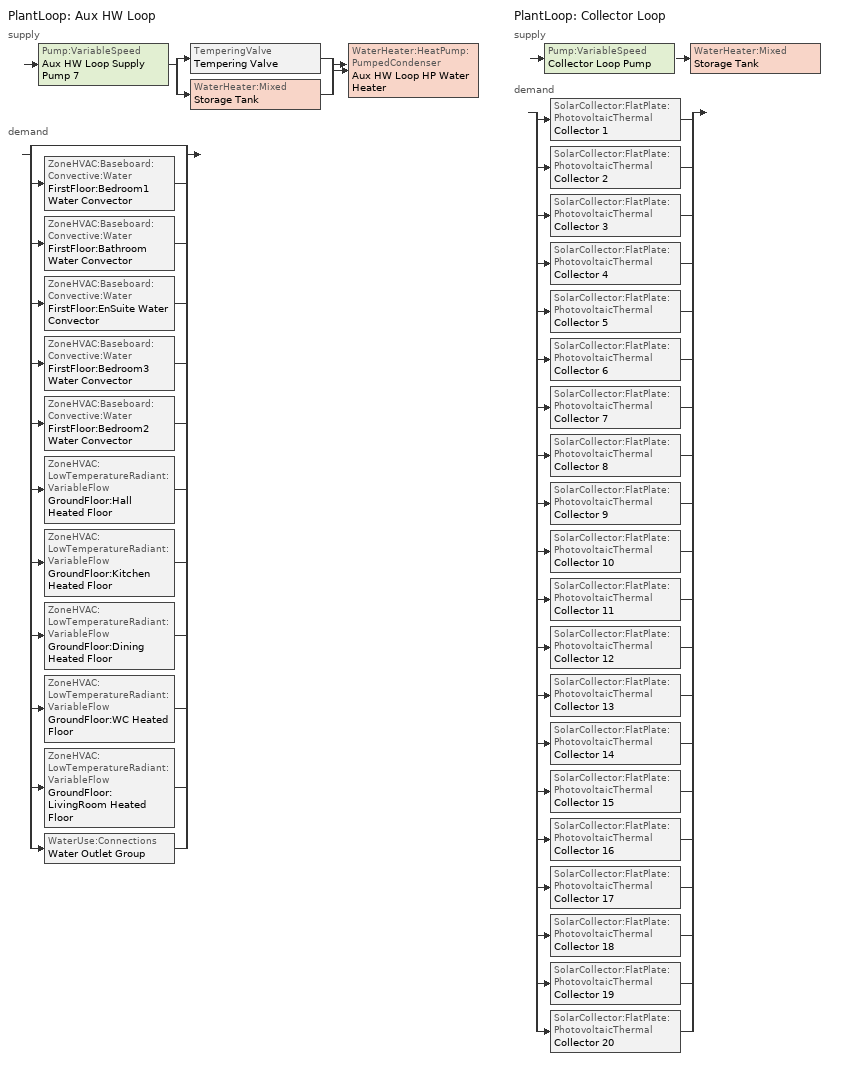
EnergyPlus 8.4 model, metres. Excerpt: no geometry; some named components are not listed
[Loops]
PlantLoop 'Aux HW Loop'
 supply: Pump:VariableSpeed 'Aux HW Loop Supply Pump 7' > split
  | TemperingValve 'Tempering Valve'
  | WaterHeater:Mixed 'Storage Tank'
  join > WaterHeater:HeatPump:PumpedCondenser 'Aux HW Loop HP Water Heater'
 demand: split
  | bypass
  | ZoneHVAC:Baseboard:Convective:Water 'FirstFloor:Bedroom1 Water Convector'
  | ZoneHVAC:Baseboard:Convective:Water 'FirstFloor:Bathroom Water Convector'
  | ZoneHVAC:Baseboard:Convective:Water 'FirstFloor:EnSuite Water Convector'
  | ZoneHVAC:Baseboard:Convective:Water 'FirstFloor:Bedroom3 Water Convector'
  | ZoneHVAC:Baseboard:Convective:Water 'FirstFloor:Bedroom2 Water Convector'
  | ZoneHVAC:LowTemperatureRadiant:VariableFlow 'GroundFloor:Hall Heated Floor'
  | ZoneHVAC:LowTemperatureRadiant:VariableFlow 'GroundFloor:Kitchen Heated Floor'
  | ZoneHVAC:LowTemperatureRadiant:VariableFlow 'GroundFloor:Dining Heated Floor'
  | ZoneHVAC:LowTemperatureRadiant:VariableFlow 'GroundFloor:WC Heated Floor'
  | ZoneHVAC:LowTemperatureRadiant:VariableFlow 'GroundFloor:LivingRoom Heated Floor'
  | WaterUse:Connections 'Water Outlet Group'
PlantLoop 'Collector Loop'
 supply: Pump:VariableSpeed 'Collector Loop Pump' > WaterHeater:Mixed 'Storage Tank'
 demand: split
  | SolarCollector:FlatPlate:PhotovoltaicThermal 'Collector 1'
  | SolarCollector:FlatPlate:PhotovoltaicThermal 'Collector 2'
  | SolarCollector:FlatPlate:PhotovoltaicThermal 'Collector 3'
  | SolarCollector:FlatPlate:PhotovoltaicThermal 'Collector 4'
  | SolarCollector:FlatPlate:PhotovoltaicThermal 'Collector 5'
  | SolarCollector:FlatPlate:PhotovoltaicThermal 'Collector 6'
  | SolarCollector:FlatPlate:PhotovoltaicThermal 'Collector 7'
  | SolarCollector:FlatPlate:PhotovoltaicThermal 'Collector 8'
  | SolarCollector:FlatPlate:PhotovoltaicThermal 'Collector 9'
  | SolarCollector:FlatPlate:PhotovoltaicThermal 'Collector 10'
  | SolarCollector:FlatPlate:PhotovoltaicThermal 'Collector 11'
  | SolarCollector:FlatPlate:PhotovoltaicThermal 'Collector 12'
  | SolarCollector:FlatPlate:PhotovoltaicThermal 'Collector 13'
  | SolarCollector:FlatPlate:PhotovoltaicThermal 'Collector 14'
  | SolarCollector:FlatPlate:PhotovoltaicThermal 'Collector 15'
  | SolarCollector:FlatPlate:PhotovoltaicThermal 'Collector 16'
  | SolarCollector:FlatPlate:PhotovoltaicThermal 'Collector 17'
  | SolarCollector:FlatPlate:PhotovoltaicThermal 'Collector 18'
  | SolarCollector:FlatPlate:PhotovoltaicThermal 'Collector 19'
  | SolarCollector:FlatPlate:PhotovoltaicThermal 'Collector 20'
[WindowProperty:FrameAndDivider]
1: Frame Width {m}=0.04; Frame Outside Projection {m}=0; Frame Inside Projection {m}=0; Frame Conductance {W/m2-K}=9.5; Ratio of Frame-Edge Glass Conductance to Center-Of-Glass Conductance=1; Frame Solar Absorptance=0.5; Frame Visible Absorptance=0.5; Frame Thermal Hemispherical Emissivity=0.9; Divider Type=DividedLite; Divider Width {m}=0.02; Number of Horizontal Dividers=3; Number of Vertical Dividers=2; Divider Outside Projection {m}=0; Divider Inside Projection {m}=0; Divider Conductance {W/m2-K}=9.5; Ratio of Divider-Edge Glass Conductance to Center-Of-Glass Conductance=1; Divider Solar Absorptance=0.5; Divider Visible Absorptance=0.5; Divider Thermal Hemispherical Emissivity=0.9; Outside Reveal Solar Absorptance=0.5; Inside Sill Depth {m}=0; Inside Sill Solar Absorptance=0.5; Inside Reveal Depth {m}=0; Inside Reveal Solar Absorptance=0.5
[DesignSpecification:OutdoorAir] Outdoor Air Method=Sum; Outdoor Air Flow per Zone Floor Area {m3/s-m2}=0; Outdoor Air Flow per Zone {m3/s}=0; Outdoor Air Flow Air Changes per Hour {1/hr}=0; Outdoor Air Flow Rate Fraction Schedule=On 24/7
Name | Outdoor Air Flow per Person {m3/s-person}
FirstFloor:Bedroom1 Design Specification Outdoor Air Object; FirstFloor:Bedroom3 Design Specification Outdoor Air Object; FirstFloor:Bedroom2 Design Specification Outdoor Air Object; GroundFloor:Hall Design Specification Outdoor Air Object; GroundFloor:Dining Design Specification Outdoor Air Object; GroundFloor:LivingRoom Design Specification Outdoor Air Object | 0.01
FirstFloor:Bathroom Design Specification Outdoor Air Object; FirstFloor:EnSuite Design Specification Outdoor Air Object; GroundFloor:Kitchen Design Specification Outdoor Air Object; GroundFloor:WC Design Specification Outdoor Air Object | 0.012
[DesignSpecification:ZoneAirDistribution] Zone Air Distribution Effectiveness in Cooling Mode=1; Zone Air Distribution Effectiveness in Heating Mode=1; Zone Secondary Recirculation Fraction=0
FirstFloor:Bedroom1 Design Specification Zone Air Distribution Object; FirstFloor:Bathroom Design Specification Zone Air Distribution Object; FirstFloor:EnSuite Design Specification Zone Air Distribution Object; FirstFloor:Bedroom3 Design Specification Zone Air Distribution Object; FirstFloor:Bedroom2 Design Specification Zone Air Distribution Object; GroundFloor:Hall Design Specification Zone Air Distribution Object; GroundFloor:Kitchen Design Specification Zone Air Distribution Object; GroundFloor:Dining Design Specification Zone Air Distribution Object; GroundFloor:WC Design Specification Zone Air Distribution Object; GroundFloor:LivingRoom Design Specification Zone Air Distribution Object
[Sizing:Zone] Zone Cooling Design Supply Air Temperature Input Method=SupplyAirTemperature; Zone Cooling Design Supply Air Temperature {C}=14; Zone Cooling Design Supply Air Temperature Difference {deltaC}=5; Zone Heating Design Supply Air Temperature Input Method=SupplyAirTemperature; Zone Heating Design Supply Air Temperature {C}=50; Zone Heating Design Supply Air Temperature Difference {deltaC}=15; Zone Cooling Design Supply Air Humidity Ratio {kgWater/kgDryAir}=0.009; Zone Heating Design Supply Air Humidity Ratio {kgWater/kgDryAir}=0.004; Zone Heating Sizing Factor=1.2; Zone Cooling Sizing Factor=1.15; Cooling Design Air Flow Method=DesignDay; Cooling Design Air Flow Rate {m3/s}=0; Cooling Minimum Air Flow per Zone Floor Area {m3/s-m2}=0.00076; Cooling Minimum Air Flow {m3/s}=0; Cooling Minimum Air Flow Fraction=0; Heating Design Air Flow Method=DesignDay; Heating Design Air Flow Rate {m3/s}=0; Heating Maximum Air Flow per Zone Floor Area {m3/s-m2}=0.00203; Heating Maximum Air Flow {m3/s}=0.14158; Heating Maximum Air Flow Fraction=0.3
Name | Design Specification Outdoor Air Object | Design Specification Zone Air Distribution Object
FirstFloor:Bedroom1 | FirstFloor:Bedroom1 Design Specification Outdoor Air Object | FirstFloor:Bedroom1 Design Specification Zone Air Distribution Object
FirstFloor:Bathroom | FirstFloor:Bathroom Design Specification Outdoor Air Object | FirstFloor:Bathroom Design Specification Zone Air Distribution Object
FirstFloor:EnSuite | FirstFloor:EnSuite Design Specification Outdoor Air Object | FirstFloor:EnSuite Design Specification Zone Air Distribution Object
FirstFloor:Bedroom3 | FirstFloor:Bedroom3 Design Specification Outdoor Air Object | FirstFloor:Bedroom3 Design Specification Zone Air Distribution Object
FirstFloor:Bedroom2 | FirstFloor:Bedroom2 Design Specification Outdoor Air Object | FirstFloor:Bedroom2 Design Specification Zone Air Distribution Object
GroundFloor:Hall | GroundFloor:Hall Design Specification Outdoor Air Object | GroundFloor:Hall Design Specification Zone Air Distribution Object
GroundFloor:Kitchen | GroundFloor:Kitchen Design Specification Outdoor Air Object | GroundFloor:Kitchen Design Specification Zone Air Distribution Object
GroundFloor:Dining | GroundFloor:Dining Design Specification Outdoor Air Object | GroundFloor:Dining Design Specification Zone Air Distribution Object
GroundFloor:WC | GroundFloor:WC Design Specification Outdoor Air Object | GroundFloor:WC Design Specification Zone Air Distribution Object
GroundFloor:LivingRoom | GroundFloor:LivingRoom Design Specification Outdoor Air Object | GroundFloor:LivingRoom Design Specification Zone Air Distribution Object
[Sizing:Plant]
Name | Loop Type | Design Loop Exit Temperature {C} | Loop Design Temperature Difference {deltaC}
Aux HW Loop | Heating | 80 | 5
Collector Loop | HEATING | 82 | 11
[ZoneControl:Thermostat] Control Type Schedule=Control type schedule: Always 4
Name | Zone or ZoneList | Control 1
FirstFloor:Bedroom1 Thermostat | FirstFloor:Bedroom1 | FirstFloor:Bedroom1 Dual SP
FirstFloor:Bathroom Thermostat | FirstFloor:Bathroom | FirstFloor:Bathroom Dual SP
FirstFloor:EnSuite Thermostat | FirstFloor:EnSuite | FirstFloor:EnSuite Dual SP
FirstFloor:Bedroom3 Thermostat | FirstFloor:Bedroom3 | FirstFloor:Bedroom3 Dual SP
FirstFloor:Bedroom2 Thermostat | FirstFloor:Bedroom2 | FirstFloor:Bedroom2 Dual SP
GroundFloor:Hall Thermostat | GroundFloor:Hall | GroundFloor:Hall Dual SP
GroundFloor:Kitchen Thermostat | GroundFloor:Kitchen | GroundFloor:Kitchen Dual SP
GroundFloor:Dining Thermostat | GroundFloor:Dining | GroundFloor:Dining Dual SP
GroundFloor:WC Thermostat | GroundFloor:WC | GroundFloor:WC Dual SP
GroundFloor:LivingRoom Thermostat | GroundFloor:LivingRoom | GroundFloor:LivingRoom Dual SP
[ThermostatSetpoint:DualSetpoint]
Name | Heating Setpoint Temperature Schedule | Cooling Setpoint Temperature Schedule
FirstFloor:Bedroom1 Dual SP | FirstFloor:Bedroom1 Heating Setpoint Schedule | FirstFloor:Bedroom1 Cooling Setpoint Schedule
FirstFloor:Bathroom Dual SP | FirstFloor:Bathroom Heating Setpoint Schedule | FirstFloor:Bathroom Cooling Setpoint Schedule
FirstFloor:EnSuite Dual SP | FirstFloor:EnSuite Heating Setpoint Schedule | FirstFloor:EnSuite Cooling Setpoint Schedule
FirstFloor:Bedroom3 Dual SP | FirstFloor:Bedroom3 Heating Setpoint Schedule | FirstFloor:Bedroom3 Cooling Setpoint Schedule
FirstFloor:Bedroom2 Dual SP | FirstFloor:Bedroom2 Heating Setpoint Schedule | FirstFloor:Bedroom2 Cooling Setpoint Schedule
GroundFloor:Hall Dual SP | GroundFloor:Hall Heating Setpoint Schedule | GroundFloor:Hall Cooling Setpoint Schedule
GroundFloor:Kitchen Dual SP | GroundFloor:Kitchen Heating Setpoint Schedule | GroundFloor:Kitchen Cooling Setpoint Schedule
GroundFloor:Dining Dual SP | GroundFloor:Dining Heating Setpoint Schedule | GroundFloor:Dining Cooling Setpoint Schedule
GroundFloor:WC Dual SP | GroundFloor:WC Heating Setpoint Schedule | GroundFloor:WC Cooling Setpoint Schedule
GroundFloor:LivingRoom Dual SP | GroundFloor:LivingRoom Heating Setpoint Schedule | GroundFloor:LivingRoom Cooling Setpoint Schedule
[ZoneHVAC:Baseboard:Convective:Water] Availability Schedule=On 24/7; Heating Design Capacity Method=HeatingDesignCapacity; Heating Design Capacity {W}=autosize; U-Factor Times Area Value {W/K}=autosize; Maximum Water Flow Rate {m3/s}=autosize; Convergence Tolerance=0.01
FirstFloor:Bedroom1 Water Convector; FirstFloor:Bathroom Water Convector; FirstFloor:EnSuite Water Convector; FirstFloor:Bedroom3 Water Convector; FirstFloor:Bedroom2 Water Convector
[ZoneHVAC:LowTemperatureRadiant:VariableFlow] Availability Schedule=On 24/7; Hydronic Tubing Inside Diameter {m}=0.013; Hydronic Tubing Length {m}=autosize; Temperature Control Type=MeanAirTemperature; Heating Design Capacity Method=HeatingDesignCapacity; Heating Design Capacity {W}=autosize; Maximum Hot Water Flow {m3/s}=autosize; Heating Control Throttling Range {deltaC}=2; Cooling Design Capacity Method=CoolingDesignCapacity; Cooling Design Capacity {W}=autosize; Condensation Control Type=SimpleOff; Condensation Control Dewpoint Offset {C}=1; Number of Circuits=OnePerSurface; Circuit Length {m}=106.7
Name | Zone | Surface Name or Radiant Surface Group | Heating Control Temperature Schedule
GroundFloor:Hall Heated Floor | GroundFloor:Hall | GroundFloor:Hall Heated Floor Radiant Surface List | GroundFloor:Hall Heating Setpoint Schedule
GroundFloor:Kitchen Heated Floor | GroundFloor:Kitchen | GroundFloor:Kitchen Heated Floor Radiant Surface List | GroundFloor:Kitchen Heating Setpoint Schedule
GroundFloor:Dining Heated Floor | GroundFloor:Dining | GroundFloor:Dining Heated Floor Radiant Surface List | GroundFloor:Dining Heating Setpoint Schedule
GroundFloor:WC Heated Floor | GroundFloor:WC | GroundFloor:WC Heated Floor Radiant Surface List | GroundFloor:WC Heating Setpoint Schedule
GroundFloor:LivingRoom Heated Floor | GroundFloor:LivingRoom | GroundFloor:LivingRoom Heated Floor Radiant Surface List | GroundFloor:LivingRoom Heating Setpoint Schedule
[ZoneHVAC:LowTemperatureRadiant:SurfaceGroup]
Name | Surface 1 | Flow Fraction for Surface 1 | Surface 2 | Flow Fraction for Surface 2 | Surface 3 | Flow Fraction for Surface 3
GroundFloor:Hall Heated Floor Radiant Surface List | GroundFloor:Hall_GroundFloor_0_0_0 | 0.022302 | GroundFloor:Hall_GroundFloor_0_0_1 | 0.460984 | GroundFloor:Hall_GroundFloor_0_0_2 | 0.516715
GroundFloor:Kitchen Heated Floor Radiant Surface List | GroundFloor:Kitchen_GroundFloor_0_0_0 | 1
GroundFloor:Dining Heated Floor Radiant Surface List | GroundFloor:Dining_GroundFloor_0_0_0 | 1
GroundFloor:WC Heated Floor Radiant Surface List | GroundFloor:WC_GroundFloor_0_0_0 | 1
GroundFloor:LivingRoom Heated Floor Radiant Surface List | GroundFloor:LivingRoom_GroundFloor_0_0_0 | 1
[Zone equipment]
FirstFloor:Bedroom1: FirstFloor:Bedroom1 Water Convector
FirstFloor:Bathroom: FirstFloor:Bathroom Water Convector
FirstFloor:EnSuite: FirstFloor:EnSuite Water Convector
FirstFloor:Bedroom3: FirstFloor:Bedroom3 Water Convector
FirstFloor:Bedroom2: FirstFloor:Bedroom2 Water Convector
GroundFloor:Hall: GroundFloor:Hall Heated Floor
GroundFloor:Kitchen: GroundFloor:Kitchen Heated Floor
GroundFloor:Dining: GroundFloor:Dining Heated Floor
GroundFloor:WC: GroundFloor:WC Heated Floor
GroundFloor:LivingRoom: GroundFloor:LivingRoom Heated Floor
[Fan:OnOff]
Aux HW Loop HP Water Heater Supply Fan: Availability Schedule=On 24/7; Fan Total Efficiency=0.7; Pressure Rise {Pa}=600; Maximum Flow Rate {m3/s}=autosize; Motor Efficiency=0.9; Motor In Airstream Fraction=1; Fan Power Ratio Function of Speed Ratio Curve=DefaultFanPowerRatioCurve; Fan Efficiency Ratio Function of Speed Ratio Curve=DefaultFanEffRatioCurve
[Coil:WaterHeating:AirToWaterHeatPump:Pumped]
Aux HW Loop HP Water Heater HP Water Heating Coil: Rated Heating Capacity {W}=4000; Rated COP {W/W}=3.2; Rated Sensible Heat Ratio=0.6956; Rated Evaporator Inlet Air Dry-Bulb Temperature {C}=29.44; Rated Evaporator Inlet Air Wet-Bulb Temperature {C}=22.22; Rated Condenser Inlet Water Temperature {C}=55.72; Rated Evaporator Air Flow Rate {m3/s}=autocalculate; Rated Condenser Water Flow Rate {m3/s}=autocalculate; Evaporator Fan Power Included in Rated COP=Yes; Condenser Pump Power Included in Rated COP=Yes; Condenser Pump Heat Included in Rated Heating Capacity and Rated COP=No; Condenser Water Pump Power {W}=150; Fraction of Condenser Pump Heat to Water=0.2; Crankcase Heater Capacity {W}=100; Maximum Ambient Temperature for Crankcase Heater Operation {C}=5; Evaporator Air Temperature Type for Curve Objects=WetBulbTemperature; Heating Capacity Function of Temperature Curve=HPWHHeatingCapFTemp; Heating COP Function of Temperature Curve=HPWHHeatingCOPFTemp; Part Load Fraction Correlation Curve=HPWHPLFFPLR
[Pump:VariableSpeed] Rated Pump Head {Pa}=10000; Fraction of Motor Inefficiencies to Fluid Stream=0; Coefficient 1 of the Part Load Performance Curve=0; Coefficient 2 of the Part Load Performance Curve=1; Coefficient 3 of the Part Load Performance Curve=0; Coefficient 4 of the Part Load Performance Curve=0; Minimum Flow Rate {m3/s}=0; Pump Control Type=Intermittent
Name | Rated Flow Rate {m3/s} | Rated Power Consumption {W} | Motor Efficiency
Aux HW Loop Supply Pump 7 | autosize | autosize | 0.9
Collector Loop Pump | AUTOSIZE | AUTOSIZE | 0.87
[SolarCollector:FlatPlate:PhotovoltaicThermal] Photovoltaic-Thermal Model Performance=17.5percentEff; Thermal Working Fluid Type=Water; Design Flow Rate {m3/s}=autosize
Name | Surface | Photovoltaic
Collector 1 | PowerVolt200-1 | Collector 1
Collector 2 | PowerVolt200-2 | Collector 2
Collector 3 | PowerVolt200-3 | Collector 3
Collector 4 | PowerVolt200-4 | Collector 4
Collector 5 | PowerVolt200-5 | Collector 5
Collector 6 | PowerVolt200-6 | Collector 6
Collector 7 | PowerVolt200-7 | Collector 7
Collector 8 | PowerVolt200-8 | Collector 8
Collector 9 | PowerVolt200-9 | Collector 9
Collector 10 | PowerVolt200-10 | Collector 10
Collector 11 | PowerVolt200-11 | Collector 11
Collector 12 | PowerVolt200-12 | Collector 12
Collector 13 | PowerVolt200-13 | Collector 13
Collector 14 | PowerVolt200-14 | Collector 14
Collector 15 | PowerVolt200-15 | Collector 15
Collector 16 | PowerVolt200-16 | Collector 16
Collector 17 | PowerVolt200-17 | Collector 17
Collector 18 | PowerVolt200-18 | Collector 18
Collector 19 | PowerVolt200-19 | Collector 19
Collector 20 | PowerVolt200-20 | Collector 20
[SolarCollectorPerformance:PhotovoltaicThermal:Simple]
17.5percentEff: Fraction of Surface Area with Active Thermal Collector=0.82; Thermal Conversion Efficiency Input Mode Type=Fixed; Value for Thermal Conversion Efficiency if Fixed=0.175; Front Surface Emittance=0.84
[WaterHeater:Mixed] Tank Volume {m3}=0.125; Deadband Temperature Difference {deltaC}=5; Heater Control Type=Cycle; Heater Minimum Capacity {W}=0; Heater Ignition Minimum Flow Rate {m3/s}=0; Heater Ignition Delay {s}=0; Heater Fuel Type=Electricity; Heater Thermal Efficiency=0.9; Part Load Factor Curve=New style low temperature boiler; Off Cycle Parasitic Fuel Consumption Rate {W}=0; Off Cycle Parasitic Fuel Type=Electricity; Off Cycle Parasitic Heat Fraction to Tank=0; On Cycle Parasitic Fuel Consumption Rate {W}=0; On Cycle Parasitic Fuel Type=Electricity; On Cycle Parasitic Heat Fraction to Tank=0; Ambient Temperature Indicator=Schedule; Ambient Temperature Schedule=Water heater ambient temperature schedule: Always 20.00; Off Cycle Loss Coefficient to Ambient Temperature {W/K}=0; Off Cycle Loss Fraction to Zone=1; On Cycle Loss Coefficient to Ambient Temperature {W/K}=0; On Cycle Loss Fraction to Zone=1; Peak Use Flow Rate {m3/s}=0; Use Side Effectiveness=1; Source Side Effectiveness=1; Use Side Design Flow Rate {m3/s}=autosize; Source Side Design Flow Rate {m3/s}=autosize; Indirect Water Heating Recovery Time {hr}=1.5; Source Side Flow Control Mode=IndirectHeatPrimarySetpoint; Indirect Alternate Setpoint Temperature Schedule=Domestic hot water setpoint temperature: Always 55.00
Name | Setpoint Temperature Schedule | Maximum Temperature Limit {C} | Heater Maximum Capacity {W}
Storage Tank | Domestic hot water setpoint temperature: Always 55.00 | 60 | 0
Aux HW Loop HP Water Heater Water Heater | Heating low water temperature schedule: Always 30.00 | 80 | 3000
[WaterHeater:Sizing] Design Mode=PeakDraw; Time Storage Can Meet Peak Draw {hr}=0.6; Time for Tank Recovery {hr}=0.6; Nominal Tank Volume for Autosizing Plant Connections {m3}=1; Number of Bedrooms=4; Number of Bathrooms=2; Storage Capacity per Person {m3/Person}=0.2; Recovery Capacity per Person {m3/hr-person}=0.2; Storage Capacity per Floor Area {m3/m2}=0.02; Recovery Capacity per Floor Area {m3/hr-m2}=0.02; Number of Units=4; Storage Capacity per Unit {m3}=0.2; Recovery Capacity PerUnit {m3/hr}=0.2; Storage Capacity per Collector Area {m3/m2}=0.2; Height Aspect Ratio=1
Storage Tank; Aux HW Loop HP Water Heater Water Heater
[WaterHeater:HeatPump:PumpedCondenser]
Aux HW Loop HP Water Heater: Availability Schedule=On 24/7; Compressor Setpoint Temperature Schedule=Domestic hot water setpoint temperature: Always 55.00; Dead Band Temperature Difference {deltaC}=5; Condenser Water Flow Rate {m3/s}=autocalculate; Evaporator Air Flow Rate {m3/s}=autocalculate; Inlet Air Configuration=Schedule; Inlet Air Temperature Schedule=ScheduledAmbientTemp; Inlet Air Humidity Schedule=ScheduledAmbientRH; Tank=Aux HW Loop HP Water Heater Water Heater; DX Coil=Aux HW Loop HP Water Heater HP Water Heating Coil; Minimum Inlet Air Temperature for Compressor Operation {C}=10; Compressor Location=Schedule; Compressor Ambient Temperature Schedule=ScheduledCompressorTemp; Fan=Aux HW Loop HP Water Heater Supply Fan; Fan Placement=DrawThrough; On Cycle Parasitic Electric Load {W}=0; Off Cycle Parasitic Electric Load {W}=0; Parasitic Heat Rejection Location=Outdoors
[PlantLoop] Minimum Loop Flow Rate {m3/s}=0; Plant Loop Volume {m3}=autocalculate
Name | Fluid Type | Plant Equipment Operation Scheme | Maximum Loop Temperature {C} | Minimum Loop Temperature {C} | Maximum Loop Flow Rate {m3/s} | Load Distribution Scheme | Plant Loop Demand Calculation Scheme | Common Pipe Simulation | Pressure Simulation Type
Aux HW Loop | Water | Aux HW Loop Operation | 80 | 0 | autosize | SequentialLoad | SingleSetpoint | None | None
Collector Loop | WATER | Collector Loop Operation | 100 | 3 | AUTOSIZE | Optimal
[PlantEquipmentList]
Aux HW Loop Scheme 1 Range 1 Equipment List: Aux HW Loop HP Water Heater
Collector Plant Equipment: Storage Tank
[PlantEquipmentOperation:HeatingLoad] Load Range 1 Lower Limit {W}=0
Name | Load Range 1 Upper Limit {W} | Range 1 Equipment List
Aux HW Loop Scheme 1 | 1e+15 | Aux HW Loop Scheme 1 Range 1 Equipment List
Collector Control Scheme | 10000000 | Collector Plant Equipment
[PlantEquipmentOperationSchemes] Control Scheme 1 Schedule=On 24/7
Name | Control Scheme 1
Aux HW Loop Operation | Aux HW Loop Scheme 1
Collector Loop Operation | Collector Control Scheme
[EnergyManagementSystem:Sensor]
Name | Output:Variable or Output:Meter Index Key | Output:Variable or Output:Meter
Running_Average_Outdoor_Air_Temperature | People GroundFloor:Stairs1 | Zone Thermal Comfort CEN 15251 Adaptive Model Running Average Outdoor Air Temperature
GroundFloor_Hall_People_Gains | GroundFloor:Hall | Zone People Sensible Heating Rate
GroundFloor_Hall_Op_Temp | GroundFloor:Hall | Zone Operative Temperature
GroundFloor_Kitchen_People_Gains | GroundFloor:Kitchen | Zone People Sensible Heating Rate
GroundFloor_Kitchen_Op_Temp | GroundFloor:Kitchen | Zone Operative Temperature
GroundFloor_Dining_People_Gains | GroundFloor:Dining | Zone People Sensible Heating Rate
GroundFloor_Dining_Op_Temp | GroundFloor:Dining | Zone Operative Temperature
GroundFloor_WC_People_Gains | GroundFloor:WC | Zone People Sensible Heating Rate
GroundFloor_WC_Op_Temp | GroundFloor:WC | Zone Operative Temperature
GroundFloor_LivingRoom_People_Gains | GroundFloor:LivingRoom | Zone People Sensible Heating Rate
GroundFloor_LivingRoom_Op_Temp | GroundFloor:LivingRoom | Zone Operative Temperature
FirstFloor_Bedroom1_People_Gains | FirstFloor:Bedroom1 | Zone People Sensible Heating Rate
FirstFloor_Bedroom1_Op_Temp | FirstFloor:Bedroom1 | Zone Operative Temperature
FirstFloor_Bathroom_People_Gains | FirstFloor:Bathroom | Zone People Sensible Heating Rate
FirstFloor_Bathroom_Op_Temp | FirstFloor:Bathroom | Zone Operative Temperature
FirstFloor_EnSuite_People_Gains | FirstFloor:EnSuite | Zone People Sensible Heating Rate
FirstFloor_EnSuite_Op_Temp | FirstFloor:EnSuite | Zone Operative Temperature
FirstFloor_Bedroom3_People_Gains | FirstFloor:Bedroom3 | Zone People Sensible Heating Rate
FirstFloor_Bedroom3_Op_Temp | FirstFloor:Bedroom3 | Zone Operative Temperature
FirstFloor_Bedroom2_People_Gains | FirstFloor:Bedroom2 | Zone People Sensible Heating Rate
FirstFloor_Bedroom2_Op_Temp | FirstFloor:Bedroom2 | Zone Operative Temperature
[EnergyManagementSystem:ProgramCallingManager]
CIBSE_TM52_Reports: EndOfZoneTimestepBeforeZoneReporting; CIBSE_TM52_Reports
[EnergyManagementSystem:Program]
CIBSE_TM52_Reports: SET TMax_TM52 = 0.33 * Running_Average_Outdoor_Air_Temperature + 21.8; SET Tmp = @Round(GroundFloor_Stairs1_Op_Temp - TMax_TM52); SET GroundFloor_Stairs1_DeltaT = Tmp; IF GroundFloor_Stairs1_DeltaT < 0; SET GroundFloor_Stairs1_DeltaT = 0; ENDIF; IF GroundFloor_Stairs1_People_Gains > 0 && Month >= 5 && Month <= 9; IF GroundFloor_Stairs1_DeltaT > 0; SET GroundFloor_Stairs1_C1 = 1; ELSE; SET GroundFloor_Stairs1_C1 = 0; ENDIF; SET Tmp = GroundFloor_Stairs1_C1; SET GroundFloor_Stairs1_C2 = Tmp * ZoneTimeStep; IF Block1_Zone1_DeltaT > 4; SET GroundFloor_Stairs1_C3 = 1; ELSE; SET GroundFloor_Stairs1_C3 = 0; ENDIF; ELSE; SET GroundFloor_Stairs1_C1 = 0; SET GroundFloor_Stairs1_C2 = 0; SET GroundFloor_Stairs1_C3 = 0; ENDIF; SET Tmp = @Round(GroundFloor_Hall_Op_Temp - TMax_TM52); SET GroundFloor_Hall_DeltaT = Tmp; IF GroundFloor_Hall_DeltaT < 0; SET GroundFloor_Hall_DeltaT = 0; ENDIF; IF GroundFloor_Hall_People_Gains > 0 && Month >= 5 && Month <= 9; IF GroundFloor_Hall_DeltaT > 0; SET GroundFloor_Hall_C1 = 1; ELSE; SET GroundFloor_Hall_C1 = 0; ENDIF; SET Tmp = GroundFloor_Hall_C1; SET GroundFloor_Hall_C2 = Tmp * ZoneTimeStep; IF Block1_Zone1_DeltaT > 4; SET GroundFloor_Hall_C3 = 1; ELSE; SET GroundFloor_Hall_C3 = 0; ENDIF; ELSE; SET GroundFloor_Hall_C1 = 0; SET GroundFloor_Hall_C2 = 0; SET GroundFloor_Hall_C3 = 0; ENDIF; SET Tmp = @Round(GroundFloor_Kitchen_Op_Temp - TMax_TM52); SET GroundFloor_Kitchen_DeltaT = Tmp; IF GroundFloor_Kitchen_DeltaT < 0; SET GroundFloor_Kitchen_DeltaT = 0; ENDIF; IF GroundFloor_Kitchen_People_Gains > 0 && Month >= 5 && Month <= 9; IF GroundFloor_Kitchen_DeltaT > 0; SET GroundFloor_Kitchen_C1 = 1; ELSE; SET GroundFloor_Kitchen_C1 = 0; ENDIF; SET Tmp = GroundFloor_Kitchen_C1; SET GroundFloor_Kitchen_C2 = Tmp * ZoneTimeStep; IF Block1_Zone1_DeltaT > 4; SET GroundFloor_Kitchen_C3 = 1; ELSE; SET GroundFloor_Kitchen_C3 = 0; ENDIF; ELSE; SET GroundFloor_Kitchen_C1 = 0; SET GroundFloor_Kitchen_C2 = 0; SET GroundFloor_Kitchen_C3 = 0; ENDIF; SET Tmp = @Round(GroundFloor_StorageRoom_Op_Temp - TMax_TM52); SET GroundFloor_StorageRoom_DeltaT = Tmp; IF GroundFloor_StorageRoom_DeltaT < 0; SET GroundFloor_StorageRoom_DeltaT = 0; ENDIF; IF GroundFloor_StorageRoom_People_Gains > 0 && Month >= 5 && Month <= 9; IF GroundFloor_StorageRoom_DeltaT > 0; SET GroundFloor_StorageRoom_C1 = 1; ELSE; SET GroundFloor_StorageRoom_C1 = 0; ENDIF; SET Tmp = GroundFloor_StorageRoom_C1; SET GroundFloor_StorageRoom_C2 = Tmp * ZoneTimeStep; IF Block1_Zone1_DeltaT > 4; SET GroundFloor_StorageRoom_C3 = 1; ELSE; SET GroundFloor_StorageRoom_C3 = 0; ENDIF; ELSE; SET GroundFloor_StorageRoom_C1 = 0; SET GroundFloor_StorageRoom_C2 = 0; SET GroundFloor_StorageRoom_C3 = 0; ENDIF; SET Tmp = @Round(GroundFloor_Dining_Op_Temp - TMax_TM52); SET GroundFloor_Dining_DeltaT = Tmp; IF GroundFloor_Dining_DeltaT < 0; SET GroundFloor_Dining_DeltaT = 0; ENDIF; IF GroundFloor_Dining_People_Gains > 0 && Month >= 5 && Month <= 9; IF GroundFloor_Dining_DeltaT > 0; SET GroundFloor_Dining_C1 = 1; ELSE; SET GroundFloor_Dining_C1 = 0; ENDIF; SET Tmp = GroundFloor_Dining_C1; SET GroundFloor_Dining_C2 = Tmp * ZoneTimeStep; IF Block1_Zone1_DeltaT > 4; SET GroundFloor_Dining_C3 = 1; ELSE; SET GroundFloor_Dining_C3 = 0; ENDIF; ELSE; SET GroundFloor_Dining_C1 = 0; SET GroundFloor_Dining_C2 = 0; SET GroundFloor_Dining_C3 = 0; ENDIF; SET Tmp = @Round(GroundFloor_WC_Op_Temp - TMax_TM52); SET GroundFloor_WC_DeltaT = Tmp; IF GroundFloor_WC_DeltaT < 0; SET GroundFloor_WC_DeltaT = 0; ENDIF; IF GroundFloor_WC_People_Gains > 0 && Month >= 5 && Month <= 9; IF GroundFloor_WC_DeltaT > 0; SET GroundFloor_WC_C1 = 1; ELSE; SET GroundFloor_WC_C1 = 0; ENDIF; SET Tmp = GroundFloor_WC_C1; SET GroundFloor_WC_C2 = Tmp * ZoneTimeStep; IF Block1_Zone1_DeltaT > 4; SET GroundFloor_WC_C3 = 1; ELSE; SET GroundFloor_WC_C3 = 0; ENDIF; ELSE; SET GroundFloor_WC_C1 = 0; SET GroundFloor_WC_C2 = 0; SET GroundFloor_WC_C3 = 0; ENDIF; SET Tmp = @Round(GroundFloor_LivingRoom_Op_Temp - TMax_TM52); SET GroundFloor_LivingRoom_DeltaT = Tmp; IF GroundFloor_LivingRoom_DeltaT < 0; SET GroundFloor_LivingRoom_DeltaT = 0; ENDIF; IF GroundFloor_LivingRoom_People_Gains > 0 && Month >= 5 && Month <= 9; IF GroundFloor_LivingRoom_DeltaT > 0; SET GroundFloor_LivingRoom_C1 = 1; ELSE; SET GroundFloor_LivingRoom_C1 = 0; ENDIF; SET Tmp = GroundFloor_LivingRoom_C1; SET GroundFloor_LivingRoom_C2 = Tmp * ZoneTimeStep; IF Block1_Zone1_DeltaT > 4; SET GroundFloor_LivingRoom_C3 = 1; ELSE; SET GroundFloor_LivingRoom_C3 = 0; ENDIF; ELSE; SET GroundFloor_LivingRoom_C1 = 0; SET GroundFloor_LivingRoom_C2 = 0; SET GroundFloor_LivingRoom_C3 = 0; ENDIF; SET Tmp = @Round(FirstFloor_Stairs2_Op_Temp - TMax_TM52); SET FirstFloor_Stairs2_DeltaT = Tmp; IF FirstFloor_Stairs2_DeltaT < 0; SET FirstFloor_Stairs2_DeltaT = 0; ENDIF; IF FirstFloor_Stairs2_People_Gains > 0 && Month >= 5 && Month <= 9; IF FirstFloor_Stairs2_DeltaT > 0; SET FirstFloor_Stairs2_C1 = 1; ELSE; SET FirstFloor_Stairs2_C1 = 0; ENDIF; SET Tmp = FirstFloor_Stairs2_C1; SET FirstFloor_Stairs2_C2 = Tmp * ZoneTimeStep; IF Block1_Zone1_DeltaT > 4; SET FirstFloor_Stairs2_C3 = 1; ELSE; SET FirstFloor_Stairs2_C3 = 0; ENDIF; ELSE; SET FirstFloor_Stairs2_C1 = 0; SET FirstFloor_Stairs2_C2 = 0; SET FirstFloor_Stairs2_C3 = 0; ENDIF; SET Tmp = @Round(FirstFloor_Bedroom1_Op_Temp - TMax_TM52); SET FirstFloor_Bedroom1_DeltaT = Tmp; IF FirstFloor_Bedroom1_DeltaT < 0; SET FirstFloor_Bedroom1_DeltaT = 0; ENDIF; IF FirstFloor_Bedroom1_People_Gains > 0 && Month >= 5 && Month <= 9; IF FirstFloor_Bedroom1_DeltaT > 0; SET FirstFloor_Bedroom1_C1 = 1; ELSE; SET FirstFloor_Bedroom1_C1 = 0; ENDIF; SET Tmp = FirstFloor_Bedroom1_C1; SET FirstFloor_Bedroom1_C2 = Tmp * ZoneTimeStep; IF Block1_Zone1_DeltaT > 4; SET FirstFloor_Bedroom1_C3 = 1; ELSE; SET FirstFloor_Bedroom1_C3 = 0; ENDIF; ELSE; SET FirstFloor_Bedroom1_C1 = 0; SET FirstFloor_Bedroom1_C2 = 0; SET FirstFloor_Bedroom1_C3 = 0; ENDIF; SET Tmp = @Round(FirstFloor_Bathroom_Op_Temp - TMax_TM52); SET FirstFloor_Bathroom_DeltaT = Tmp; IF FirstFloor_Bathroom_DeltaT < 0; SET FirstFloor_Bathroom_DeltaT = 0; ENDIF; IF FirstFloor_Bathroom_People_Gains > 0 && Month >= 5 && Month <= 9; IF FirstFloor_Bathroom_DeltaT > 0; SET FirstFloor_Bathroom_C1 = 1; ELSE; SET FirstFloor_Bathroom_C1 = 0; ENDIF; SET Tmp = FirstFloor_Bathroom_C1; SET FirstFloor_Bathroom_C2 = Tmp * ZoneTimeStep; IF Block1_Zone1_DeltaT > 4; SET FirstFloor_Bathroom_C3 = 1; ELSE; SET FirstFloor_Bathroom_C3 = 0; ENDIF; ELSE; SET FirstFloor_Bathroom_C1 = 0; SET FirstFloor_Bathroom_C2 = 0; SET FirstFloor_Bathroom_C3 = 0; ENDIF; SET Tmp = @Round(FirstFloor_EnSuite_Op_Temp - TMax_TM52); SET FirstFloor_EnSuite_DeltaT = Tmp; IF FirstFloor_EnSuite_DeltaT < 0; SET FirstFloor_EnSuite_DeltaT = 0; ENDIF; IF FirstFloor_EnSuite_People_Gains > 0 && Month >= 5 && Month <= 9; IF FirstFloor_EnSuite_DeltaT > 0; SET FirstFloor_EnSuite_C1 = 1; ELSE; SET FirstFloor_EnSuite_C1 = 0; ENDIF; SET Tmp = FirstFloor_EnSuite_C1; SET FirstFloor_EnSuite_C2 = Tmp * ZoneTimeStep; IF Block1_Zone1_DeltaT > 4; SET FirstFloor_EnSuite_C3 = 1; ELSE; SET FirstFloor_EnSuite_C3 = 0; ENDIF; ELSE; SET FirstFloor_EnSuite_C1 = 0; SET FirstFloor_EnSuite_C2 = 0; SET FirstFloor_EnSuite_C3 = 0; ENDIF; SET Tmp = @Round(FirstFloor_Bedroom3_Op_Temp - TMax_TM52); SET FirstFloor_Bedroom3_DeltaT = Tmp; IF FirstFloor_Bedroom3_DeltaT < 0; SET FirstFloor_Bedroom3_DeltaT = 0; ENDIF; IF FirstFloor_Bedroom3_People_Gains > 0 && Month >= 5 && Month <= 9; IF FirstFloor_Bedroom3_DeltaT > 0; SET FirstFloor_Bedroom3_C1 = 1; ELSE; SET FirstFloor_Bedroom3_C1 = 0; ENDIF; SET Tmp = FirstFloor_Bedroom3_C1; SET FirstFloor_Bedroom3_C2 = Tmp * ZoneTimeStep; IF Block1_Zone1_DeltaT > 4; SET FirstFloor_Bedroom3_C3 = 1; ELSE; SET FirstFloor_Bedroom3_C3 = 0; ENDIF; ELSE; SET FirstFloor_Bedroom3_C1 = 0; SET FirstFloor_Bedroom3_C2 = 0; SET FirstFloor_Bedroom3_C3 = 0; ENDIF; SET Tmp = @Round(FirstFloor_Bedroom2_Op_Temp - TMax_TM52); SET FirstFloor_Bedroom2_DeltaT = Tmp; IF FirstFloor_Bedroom2_DeltaT < 0; SET FirstFloor_Bedroom2_DeltaT = 0; ENDIF; IF FirstFloor_Bedroom2_People_Gains > 0 && Month >= 5 && Month <= 9; IF FirstFloor_Bedroom2_DeltaT > 0; SET FirstFloor_Bedroom2_C1 = 1; ELSE; SET FirstFloor_Bedroom2_C1 = 0; ENDIF; SET Tmp = FirstFloor_Bedroom2_C1; SET FirstFloor_Bedroom2_C2 = Tmp * ZoneTimeStep; IF Block1_Zone1_DeltaT > 4; SET FirstFloor_Bedroom2_C3 = 1; ELSE; SET FirstFloor_Bedroom2_C3 = 0; ENDIF; ELSE; SET FirstFloor_Bedroom2_C1 = 0; SET FirstFloor_Bedroom2_C2 = 0; SET FirstFloor_Bedroom2_C3 = 0; ENDIF
[EnergyManagementSystem:OutputVariable] Update Frequency=ZoneTimeStep; EMS Program or Subroutine=CIBSE_TM52_Reports
Name | EMS Variable | Type of Data in Variable | Units
TMax CIBSE_TM52 | TMax_TM52 | Averaged | [C]
GroundFloor:Stairs1 Criterion 1 CIBSE_TM52 | GroundFloor_Stairs1_C1 | Averaged
GroundFloor_Stairs1 DeltaT CIBSE TM52 | GroundFloor_Stairs1_DeltaT | Averaged | C
GroundFloor_Stairs1 Criterion 2 CIBSE_TM52 | GroundFloor_Stairs1_C2 | Summed | C
GroundFloor_Stairs1 Criterion 3 CIBSE_TM52 | GroundFloor_Stairs1_C3 | Summed | hr
GroundFloor:Hall Criterion 1 CIBSE_TM52 | GroundFloor_Hall_C1 | Averaged
GroundFloor_Hall DeltaT CIBSE TM52 | GroundFloor_Hall_DeltaT | Averaged | C
GroundFloor_Hall Criterion 2 CIBSE_TM52 | GroundFloor_Hall_C2 | Summed | C
GroundFloor_Hall Criterion 3 CIBSE_TM52 | GroundFloor_Hall_C3 | Summed | hr
GroundFloor:Kitchen Criterion 1 CIBSE_TM52 | GroundFloor_Kitchen_C1 | Averaged
GroundFloor_Kitchen DeltaT CIBSE TM52 | GroundFloor_Kitchen_DeltaT | Averaged | C
GroundFloor_Kitchen Criterion 2 CIBSE_TM52 | GroundFloor_Kitchen_C2 | Summed | C
GroundFloor_Kitchen Criterion 3 CIBSE_TM52 | GroundFloor_Kitchen_C3 | Summed | hr
GroundFloor:StorageRoom Criterion 1 CIBSE_TM52 | GroundFloor_StorageRoom_C1 | Averaged
GroundFloor_StorageRoom DeltaT CIBSE TM52 | GroundFloor_StorageRoom_DeltaT | Averaged | C
GroundFloor_StorageRoom Criterion 2 CIBSE_TM52 | GroundFloor_StorageRoom_C2 | Summed | C
GroundFloor_StorageRoom Criterion 3 CIBSE_TM52 | GroundFloor_StorageRoom_C3 | Summed | hr
GroundFloor:Dining Criterion 1 CIBSE_TM52 | GroundFloor_Dining_C1 | Averaged
GroundFloor_Dining DeltaT CIBSE TM52 | GroundFloor_Dining_DeltaT | Averaged | C
GroundFloor_Dining Criterion 2 CIBSE_TM52 | GroundFloor_Dining_C2 | Summed | C
GroundFloor_Dining Criterion 3 CIBSE_TM52 | GroundFloor_Dining_C3 | Summed | hr
GroundFloor:WC Criterion 1 CIBSE_TM52 | GroundFloor_WC_C1 | Averaged
GroundFloor_WC DeltaT CIBSE TM52 | GroundFloor_WC_DeltaT | Averaged | C
GroundFloor_WC Criterion 2 CIBSE_TM52 | GroundFloor_WC_C2 | Summed | C
GroundFloor_WC Criterion 3 CIBSE_TM52 | GroundFloor_WC_C3 | Summed | hr
GroundFloor:LivingRoom Criterion 1 CIBSE_TM52 | GroundFloor_LivingRoom_C1 | Averaged
GroundFloor_LivingRoom DeltaT CIBSE TM52 | GroundFloor_LivingRoom_DeltaT | Averaged | C
GroundFloor_LivingRoom Criterion 2 CIBSE_TM52 | GroundFloor_LivingRoom_C2 | Summed | C
GroundFloor_LivingRoom Criterion 3 CIBSE_TM52 | GroundFloor_LivingRoom_C3 | Summed | hr
FirstFloor:Stairs2 Criterion 1 CIBSE_TM52 | FirstFloor_Stairs2_C1 | Averaged
FirstFloor_Stairs2 DeltaT CIBSE TM52 | FirstFloor_Stairs2_DeltaT | Averaged | C
FirstFloor_Stairs2 Criterion 2 CIBSE_TM52 | FirstFloor_Stairs2_C2 | Summed | C
FirstFloor_Stairs2 Criterion 3 CIBSE_TM52 | FirstFloor_Stairs2_C3 | Summed | hr
FirstFloor:Bedroom1 Criterion 1 CIBSE_TM52 | FirstFloor_Bedroom1_C1 | Averaged
FirstFloor_Bedroom1 DeltaT CIBSE TM52 | FirstFloor_Bedroom1_DeltaT | Averaged | C
FirstFloor_Bedroom1 Criterion 2 CIBSE_TM52 | FirstFloor_Bedroom1_C2 | Summed | C
FirstFloor_Bedroom1 Criterion 3 CIBSE_TM52 | FirstFloor_Bedroom1_C3 | Summed | hr
FirstFloor:Bathroom Criterion 1 CIBSE_TM52 | FirstFloor_Bathroom_C1 | Averaged
FirstFloor_Bathroom DeltaT CIBSE TM52 | FirstFloor_Bathroom_DeltaT | Averaged | C
FirstFloor_Bathroom Criterion 2 CIBSE_TM52 | FirstFloor_Bathroom_C2 | Summed | C
FirstFloor_Bathroom Criterion 3 CIBSE_TM52 | FirstFloor_Bathroom_C3 | Summed | hr
FirstFloor:EnSuite Criterion 1 CIBSE_TM52 | FirstFloor_EnSuite_C1 | Averaged
FirstFloor_EnSuite DeltaT CIBSE TM52 | FirstFloor_EnSuite_DeltaT | Averaged | C
FirstFloor_EnSuite Criterion 2 CIBSE_TM52 | FirstFloor_EnSuite_C2 | Summed | C
FirstFloor_EnSuite Criterion 3 CIBSE_TM52 | FirstFloor_EnSuite_C3 | Summed | hr
FirstFloor:Bedroom3 Criterion 1 CIBSE_TM52 | FirstFloor_Bedroom3_C1 | Averaged
FirstFloor_Bedroom3 DeltaT CIBSE TM52 | FirstFloor_Bedroom3_DeltaT | Averaged | C
FirstFloor_Bedroom3 Criterion 2 CIBSE_TM52 | FirstFloor_Bedroom3_C2 | Summed | C
FirstFloor_Bedroom3 Criterion 3 CIBSE_TM52 | FirstFloor_Bedroom3_C3 | Summed | hr
FirstFloor:Bedroom2 Criterion 1 CIBSE_TM52 | FirstFloor_Bedroom2_C1 | Averaged
FirstFloor_Bedroom2 DeltaT CIBSE TM52 | FirstFloor_Bedroom2_DeltaT | Averaged | C
FirstFloor_Bedroom2 Criterion 2 CIBSE_TM52 | FirstFloor_Bedroom2_C2 | Summed | C
FirstFloor_Bedroom2 Criterion 3 CIBSE_TM52 | FirstFloor_Bedroom2_C3 | Summed | hr
[AvailabilityManager:Scheduled]
Aux HW Loop Availability: Schedule=On 24/7
[SetpointManager:Scheduled] Control Variable=Temperature
Name | Schedule | Setpoint Node or NodeList
Aux HW Loop Setpoint Manager | Domestic hot water setpoint temperature: Always 55.00 | Aux HW Loop Setpoint Manager Node List
Collector Loop Setpoint Manager | On | Collector Loop Setpoint Node List
[Generator:Photovoltaic] Module Performance=PowerVolt 200; Heat Transfer Integration Mode=PhotovoltaicThermalSolarCollector; Number of Series Strings in Parallel=1; Number of Modules in Series=1
Name | Surface
Collector 1 | PowerVolt200-7
Collector 2 | PowerVolt200-2
Collector 3 | PowerVolt200-3
Collector 4 | PowerVolt200-4
Collector 5 | PowerVolt200-5
Collector 6 | PowerVolt200-6
Collector 7 | PowerVolt200-1
Collector 8 | PowerVolt200-8
Collector 9 | PowerVolt200-10
Collector 10 | PowerVolt200-11
Collector 11 | PowerVolt200-9
Collector 12 | PowerVolt200-12
Collector 13 | PowerVolt200-13
Collector 14 | PowerVolt200-14
Collector 15 | PowerVolt200-15
Collector 16 | PowerVolt200-16
Collector 17 | PowerVolt200-17
Collector 18 | PowerVolt200-18
Collector 19 | PowerVolt200-19
Collector 20 | PowerVolt200-20
[PhotovoltaicPerformance:Simple]
PowerVolt 200: Fraction of Surface Area with Active Solar Cells=0.82; Conversion Efficiency Input Mode=Fixed; Value for Cell Efficiency if Fixed=0.17
[ElectricLoadCenter:Generators]
My Generator Generator List: Generator 1=Collector 1; Generator 1 Rated Electric Power Output {W}=200; Generator 1 Availability Schedule=On; Generator 2=Collector 2; Generator 2 Rated Electric Power Output {W}=200; Generator 2 Availability Schedule=On; Generator 3=Collector 3; Generator 3 Rated Electric Power Output {W}=200; Generator 3 Availability Schedule=On; Generator 4=Collector 4; Generator 4 Rated Electric Power Output {W}=200; Generator 4 Availability Schedule=On; Generator 5=Collector 5; Generator 5 Rated Electric Power Output {W}=200; Generator 5 Availability Schedule=On; Generator 6=Collector 6; Generator 6 Rated Electric Power Output {W}=200; Generator 6 Availability Schedule=On; Generator 7=Collector 7; Generator 7 Rated Electric Power Output {W}=200; Generator 7 Availability Schedule=On; Generator 8=Collector 8; Generator 8 Rated Electric Power Output {W}=200; Generator 8 Availability Schedule=On; Generator 9=Collector 9; Generator 9 Rated Electric Power Output {W}=200; Generator 9 Availability Schedule=On; Generator 10=Collector 10; Generator 10 Rated Electric Power Output {W}=200; Generator 10 Availability Schedule=On; Generator 11=Collector 11; Generator 11 Rated Electric Power Output {W}=200; Generator 11 Availability Schedule=On; Generator 12=Collector 12; Generator 12 Rated Electric Power Output {W}=200; Generator 12 Availability Schedule=On; Generator 13=Collector 13; Generator 13 Rated Electric Power Output {W}=200; Generator 13 Availability Schedule=On; Generator 14=Collector 14; Generator 14 Rated Electric Power Output {W}=200; Generator 14 Availability Schedule=On; Generator 15=Collector 15; Generator 15 Rated Electric Power Output {W}=200; Generator 15 Availability Schedule=On; Generator 16=Collector 16; Generator 16 Rated Electric Power Output {W}=200; Generator 16 Availability Schedule=On; Generator 17=Collector 17; Generator 17 Rated Electric Power Output {W}=200; Generator 17 Availability Schedule=On; Generator 18=Collector 18; Generator 18 Rated Electric Power Output {W}=200; Generator 18 Availability Schedule=On; Generator 19=Collector 19; Generator 19 Rated Electric Power Output {W}=200; Generator 19 Availability Schedule=On; Generator 20=Collector 20; Generator 20 Rated Electric Power Output {W}=200; Generator 20 Availability Schedule=On
[ElectricLoadCenter:Inverter:Simple]
My inverter: Availability Schedule=On 24/7; Zone=FirstFloor:AXC; Radiative Fraction=0.3; Inverter Efficiency=0.9
[ElectricLoadCenter:Distribution]
My Generator: Generator List=My Generator Generator List; Generator Operation Scheme Type=Baseload; Demand Limit Scheme Purchased Electric Demand Limit {W}=0; Electrical Buss Type=DirectCurrentWithInverter; Inverter Object=My inverter
[WaterUse:Equipment] Target Temperature Schedule=Domestic hot water setpoint temperature: Always 55.00; Sensible Fraction Schedule=Off 24/7; Latent Fraction Schedule=Off 24/7
Name | Peak Flow Rate {m3/s} | Flow Rate Fraction Schedule
GroundFloor:Kitchen Water Outlet | 6.21e-07 | Dwell_DomKitchen_Occ
GroundFloor:WC Water Outlet | 1.356e-07 | Dwell_DomToilet_Occ
FirstFloor:Bathroom Water Outlet | 3.066e-07 | Dwell_DomBath_Occ
FirstFloor:EnSuite Water Outlet | 2.217e-07 | Dwell_DomBath_Occ
[WaterUse:Connections]
Water Outlet Group: Drain Water Heat Exchanger Type=None; Drain Water Heat Exchanger Destination=Plant; Drain Water Heat Exchanger U-Factor Times Area {W/K}=1500; Water Use Equipment 1=GroundFloor:Kitchen Water Outlet; Water Use Equipment 2=GroundFloor:WC Water Outlet; Water Use Equipment 3=FirstFloor:Bathroom Water Outlet; Water Use Equipment 4=FirstFloor:EnSuite Water Outlet
[UtilityCost:Tariff] Conversion Factor Choice=kWh; Buy Or Sell=buyFromUtility
Name | Output Meter | Monthly Charge or Variable
Flat electricity charge | Electricity:Facility | 2.51
Flat gas charge | Gas:Facility | 1.75
[UtilityCost:Charge:Simple] Source Variable=totalEnergy; Season=Annual; Category Variable=EnergyCharges
Name | Tariff | Cost per Unit Value or Variable
FlatElectricityCharge | Flat electricity charge | .05
FlatGasEnergyCharge | Flat gas charge | .035
[Schedule:Day:Hourly]
0: 0, 0, 0, 0, 0, 0, 0, 0, 0, 0, 0, 0, 0, 0, 0, 0, 0, 0, 0, 0, 0, 0, 0, 0
[Schedule:Compact]
On; On 24/7: Through: 12/31, For: AllDays, Until: 24:00, 1
Off 24/7: Through: 12/31, For: AllDays, Until: 24:00, 0
Control type schedule: Always 4: Through: 12/31, For: AllDays, Until: 24:00, 4
Heating low water temperature schedule: Always 30.00: Through: 12/31, For: AllDays, Until: 24:00, 30
Domestic hot water setpoint temperature: Always 55.00: Through: 12/31, For: AllDays, Until: 24:00, 55
Water heater ambient temperature schedule: Always 20.00: Through: 12/31, For: AllDays, Until: 24:00, 20
Dwell_DomToilet_Occ: Through: 31 Dec, For: Weekdays SummerDesignDay, Until: 06:00, 0, Until: 07:00, 0.25, Until: 09:00, 1, Until: 10:00, 0.25, Until: 18:00, 0, Until: 19:00, 0.5, Until: 21:00, 1, Until: 22:00, 0.3, Until: 24:00, 0, For: Weekends, Until: 06:00, 0, Until: 07:00, 0.25, Until: 09:00, 1, Until: 10:00, 0.25, Until: 18:00, 0, Until: 19:00, 0.5, Until: 21:00, 1, Until: 22:00, 0.3, Until: 24:00, 0, For: Holidays, Until: 06:00, 0, Until: 07:00, 0.25, Until: 09:00, 1, Until: 10:00, 0.25, Until: 18:00, 0, Until: 19:00, 0.5, Until: 21:00, 1, Until: 22:00, 0.3, Until: 24:00, 0, For: WinterDesignDay AllOtherDays, Until: 24:00, 0
Dwell_DomBath_Occ; Dwell_DomKitchen_Occ: Through: 31 Dec, For: Weekdays SummerDesignDay, Until: 07:00, 0, Until: 10:00, 1, Until: 19:00, 0, Until: 23:00, 0.2, Until: 24:00, 0, For: Weekends, Until: 07:00, 0, Until: 10:00, 1, Until: 19:00, 0, Until: 23:00, 0.2, Until: 24:00, 0, For: Holidays, Until: 07:00, 0, Until: 10:00, 1, Until: 19:00, 0, Until: 23:00, 0.2, Until: 24:00, 0, For: WinterDesignDay AllOtherDays, Until: 24:00, 0
ScheduledAmbientTemp: Through: 12/31, For: AllDays, Until: 24:00, 19.72222
ScheduledAmbientRH: Through: 12/31, For: AllDays, Until: 24:00, 0.5
ScheduledCompressorTemp; GroundFloor:LivingRoom Heating Setpoint Schedule: Through: 12/31, For: AllDays, Until: 24:00, 21
FirstFloor:Bedroom1 Heating Setpoint Schedule; FirstFloor:Bathroom Heating Setpoint Schedule; FirstFloor:EnSuite Heating Setpoint Schedule; FirstFloor:Bedroom3 Heating Setpoint Schedule; FirstFloor:Bedroom2 Heating Setpoint Schedule; GroundFloor:Hall Heating Setpoint Schedule; GroundFloor:Kitchen Heating Setpoint Schedule; GroundFloor:Dining Heating Setpoint Schedule; GroundFloor:WC Heating Setpoint Schedule: Through: 12/31, For: AllDays, Until: 24:00, 19
FirstFloor:Bedroom1 Cooling Setpoint Schedule; FirstFloor:Bathroom Cooling Setpoint Schedule; FirstFloor:EnSuite Cooling Setpoint Schedule; FirstFloor:Bedroom3 Cooling Setpoint Schedule; FirstFloor:Bedroom2 Cooling Setpoint Schedule; GroundFloor:Hall Cooling Setpoint Schedule; GroundFloor:Kitchen Cooling Setpoint Schedule; GroundFloor:Dining Cooling Setpoint Schedule; GroundFloor:WC Cooling Setpoint Schedule; GroundFloor:LivingRoom Cooling Setpoint Schedule: Through: 31 Dec, For: Weekdays SummerDesignDay, Until: 05:00, 100, Until: 10:00, 25, Until: 17:00, 100, Until: 23:00, 25, Until: 24:00, 100, For: Weekends, Until: 05:00, 100, Until: 24:00, 25, For: Holidays, Until: 05:00, 100, Until: 23:00, 25, Until: 24:00, 100, For: WinterDesignDay AllOtherDays, Until: 24:00, 100
[Curve:Quadratic]
HPWHPLFFPLR: Coefficient1 Constant=0.75; Coefficient2 x=0.25; Coefficient3 x**2=0; Minimum Value of x=0; Maximum Value of x=1; Input Unit Type for X=Dimensionless; Output Unit Type=Dimensionless
[Curve:Cubic]
Name | Coefficient1 Constant | Coefficient2 x | Coefficient3 x**2 | Coefficient4 x**3 | Minimum Value of x | Maximum Value of x | Minimum Curve Output | Maximum Curve Output
New style low temperature boiler | 0.838887 | 0.132579 | -0.170285 | 0.0474683 | 0.1 | 1
DefaultFanEffRatioCurve | 0.338568 | 1.72644 | -1.4928 | 0.427762 | 0.5 | 1.5 | 0.3 | 1
[Curve:Exponent]
DefaultFanPowerRatioCurve: Coefficient1 Constant=0; Coefficient2 Constant=1; Coefficient3 Constant=3; Minimum Value of x=0; Maximum Value of x=1.5; Minimum Curve Output=0.01; Maximum Curve Output=1.5
[Curve:Biquadratic] Minimum Value of x=0; Maximum Value of x=40; Minimum Value of y=20; Maximum Value of y=90; Input Unit Type for X=Temperature; Input Unit Type for Y=Temperature; Output Unit Type=Dimensionless
Name | Coefficient1 Constant | Coefficient2 x | Coefficient3 x**2 | Coefficient4 y | Coefficient5 y**2 | Coefficient6 x*y
HPWHHeatingCapFTemp | 0.369827 | 0.043341 | -.00023 | 0.000466 | 0.000026 | -.00027
HPWHHeatingCOPFTemp | 1.19713 | 0.077849 | -1.6e-06 | -.02675 | 0.000296 | -.00112
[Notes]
Hourly weather file: C:\ProgramData\DesignBuilder\Weather Data\GBR_BIRMINGHAM_IWEC.epw
